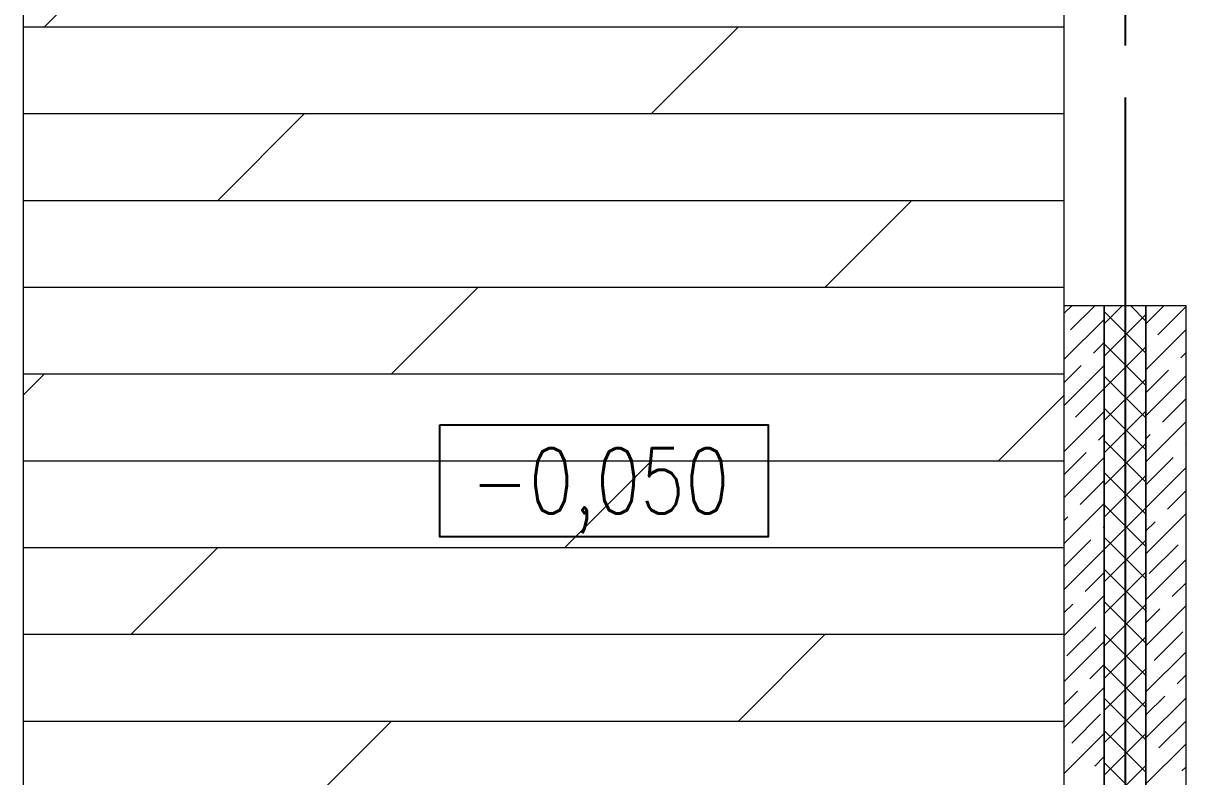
# Model space of a CAD drawing. Header units: millimetres. Extents: x 53645 to 137188, y 78097 to 135533.
# Drawn here: x 110102 to 113452, y 125449 to 127620 of the extents above; entities that cross this region are included whole.
import ezdxf

# ---------------------------------------------------------------- set-up
doc = ezdxf.new("R2010")
doc.units = ezdxf.units.MM
doc.linetypes.add('CONTI', pattern=[0])
doc.linetypes.add('GOST2.303 5', pattern=[24, 20, -1.5, 1, -1.5])
doc.layers.add('axis_dim', color=40, linetype='CONTI')
for name, color, linetype, lineweight in [('floor', 179, 'Continuous', 5), ('mark', 174, 'Continuous', 15), ('stair1', 7, 'Continuous', 15), ('Wall2', 5, 'Continuous', 5)]:
    doc.layers.add(name, color=color, linetype=linetype, lineweight=lineweight)
doc.styles.add('GOST 2.304', font='CS_Gost2304.shx', dxfattribs={"width": 0.8, "oblique": 15})

msp = doc.modelspace()

# ---------------------------------------------------------------- hatches: boundary and pattern name
at = {"layer": 'floor', "ltscale": 100}
h = msp.add_hatch(dxfattribs=at)
h.set_pattern_fill('DOLMIT', color=256, scale=1000)
h.set_pattern_definition([(0, (94912.83, 81359.35), (0, 250), []), (45, (94912.8, 81359.35), (-500, 500), [353.553, -707.107])])
h.paths.add_polyline_path([(113102.3, 132146.4), (110102.3, 132146.4), (110102.3, 127621.2), (110102.3, 122496.4), (113102.3, 122496.4)])

# ---------------------------------------------------------------- linework, layer by layer
at = {"layer": 'axis_dim', "linetype": 'GOST2.303 5', "lineweight": 25, "ltscale": 100}
msp.add_lwpolyline([(113277.3, 132206), (113277.3, 120177.4)], dxfattribs=at)
at = {"layer": 'mark', "linetype": 'Continuous', "lineweight": 25, "ltscale": 75}
msp.add_lwpolyline([(111302.7, 126462.9), (112249, 126462.9), (112249, 126140.4), (111302.7, 126140.4)], close=True, dxfattribs=at)
at = {"layer": 'stair1', "ltscale": 75}
msp.add_lwpolyline([(113102.3, 132146.4), (110102.3, 132146.4), (110102.3, 127621.2), (110102.3, 122496.4), (113102.3, 122496.4)], close=True, dxfattribs=at)
at = {"layer": 'Wall2', "ltscale": 100}
for points in [[(113102.3, 126784.3), (113124.6, 126806.6)], [(113102.3, 122646.4), (113102.3, 126806.6)], [(113102.3, 126806.6), (113217.3, 126806.6)], [(113120.5, 126736.2), (113190.9, 126806.6)], [(113217.3, 126806.6), (113217.3, 122761.4)], [(113217.3, 126753.5), (113270.4, 126806.6)], [(113217.3, 122761.4), (113217.3, 126806.6)], [(113217.3, 126806.6), (113337.3, 126806.6)], [(113337.3, 126762), (113292.8, 126806.6)], [(113337.3, 126806.6), (113337.3, 122881.4)], [(113337.3, 126754.1), (113389.7, 126806.6)], [(113337.3, 122881.4), (113337.3, 126806.6)], [(113337.3, 126806.6), (113452.3, 126806.6)], [(113371.7, 126722.3), (113452.3, 126802.8)], [(113452.3, 126806.6), (113452.3, 122996.4)], [(113102.3, 126651.7), (113217.3, 126766.7)], [(113337.3, 126669.2), (113217.3, 126789.2)], [(113217.3, 126660.6), (113337.3, 126780.6)], [(113337.3, 126621.5), (113452.3, 126736.5)], [(113186.8, 126669.9), (113217.3, 126700.4)], [(113337.3, 126576.4), (113217.3, 126696.4)], [(113217.3, 126567.8), (113337.3, 126687.8)], [(113438, 126656), (113452.3, 126670.3)], [(113102.3, 126519.1), (113217.3, 126634.1)], [(113102.3, 126585.4), (113151, 126634.1)], [(113337.3, 126483.6), (113217.3, 126603.6)], [(113337.3, 126555.3), (113402.2, 126620.2)], [(113337.3, 126489), (113452.3, 126604)], [(113134.4, 126485), (113217.3, 126567.8)], [(113217.3, 126475), (113337.3, 126595)], [(113385.7, 126471), (113452.3, 126537.7)], [(113102.3, 126386.5), (113217.3, 126501.5)], [(113337.3, 126390.8), (113217.3, 126510.8)], [(113217.3, 126382.2), (113337.3, 126502.2)], [(113337.3, 126356.4), (113452.3, 126471.4)], [(113200.7, 126418.7), (113217.3, 126435.3)], [(113337.3, 126422.7), (113349.9, 126435.2)], [(113337.3, 126298), (113217.3, 126418)], [(113217.3, 126289.4), (113337.3, 126409.4)], [(113452, 126404.7), (113452.3, 126405.1)], [(113102.3, 126320.3), (113164.9, 126382.9)], [(113102.3, 126254), (113217.3, 126369)], [(113337.3, 126290.1), (113416.2, 126368.9)], [(113337.3, 126223.8), (113452.3, 126338.8)], [(113148.3, 126233.7), (113217.3, 126302.7)], [(113337.3, 126205.2), (113217.3, 126325.2)], [(113217.3, 126196.6), (113337.3, 126316.6)], [(113399.6, 126219.8), (113452.3, 126272.5)], [(113102.3, 126121.4), (113217.3, 126236.4)], [(113337.3, 126112.4), (113217.3, 126232.4)], [(113102.3, 126187.7), (113112.5, 126197.9)], [(113217.3, 126103.8), (113337.3, 126223.8)], [(113337.3, 126091.2), (113452.3, 126206.2)], [(113214.6, 126167.4), (113217.3, 126170.1)], [(113337.3, 126157.5), (113363.8, 126184)], [(113102.3, 126055.1), (113178.8, 126131.6)], [(113337.3, 126019.6), (113217.3, 126139.6)], [(113217.3, 126011), (113337.3, 126131)], [(113102.3, 125988.8), (113217.3, 126103.8)], [(113347.2, 126034.8), (113430.1, 126117.7)], [(113337.3, 125958.6), (113452.3, 126073.6)], [(113162.3, 125982.5), (113217.3, 126037.5)], [(113337.3, 125926.7), (113217.3, 126046.7)], [(113217.3, 125918.2), (113337.3, 126038.2)], [(113413.5, 125968.5), (113452.3, 126007.3)], [(113102.3, 125856.2), (113217.3, 125971.2)], [(113102.3, 125922.5), (113126.5, 125946.7)], [(113337.3, 125833.9), (113217.3, 125953.9)], [(113217.3, 125825.4), (113337.3, 125945.4)], [(113337.3, 125826.1), (113452.3, 125941.1)], [(113337.3, 125892.3), (113377.7, 125932.7)], [(113109.9, 125797.5), (113192.8, 125880.4)], [(113337.3, 125741.1), (113217.3, 125861.1)], [(113361.1, 125783.6), (113444, 125866.5)], [(113102.3, 125723.6), (113217.3, 125838.6)], [(113217.3, 125732.6), (113337.3, 125852.6)], [(113337.3, 125693.5), (113452.3, 125808.5)], [(113176.2, 125731.2), (113217.3, 125772.3)], [(113337.3, 125648.3), (113217.3, 125768.3)], [(113217.3, 125639.8), (113337.3, 125759.8)], [(113427.4, 125717.3), (113452.3, 125742.2)], [(113102.3, 125591.1), (113217.3, 125706.1)], [(113102.3, 125657.3), (113140.4, 125695.4)], [(113337.3, 125555.5), (113217.3, 125675.5)], [(113217.3, 125547), (113337.3, 125667)], [(113337.3, 125627.2), (113391.6, 125681.5)], [(113337.3, 125560.9), (113452.3, 125675.9)], [(113123.8, 125546.3), (113206.7, 125629.1)], [(113375.1, 125532.3), (113452.3, 125609.6)], [(113102.3, 125458.5), (113217.3, 125573.5)], [(113337.3, 125462.7), (113217.3, 125582.7)], [(113217.3, 125454.1), (113337.3, 125574.1)], [(113337.3, 125428.3), (113452.3, 125543.3)], [(113190.1, 125480), (113217.3, 125507.2)], [(113337.3, 125494.6), (113339.3, 125496.6)], [(113337.3, 125369.9), (113217.3, 125489.9)], [(113217.3, 125361.3), (113337.3, 125481.3)], [(113441.3, 125466.1), (113452.3, 125477)]]:
    msp.add_lwpolyline(points, dxfattribs=at)

# ---------------------------------------------------------------- texts
at = {"layer": 'mark', "linetype": 'Continuous', "lineweight": 25, "ltscale": 75, "insert": (111391.7, 126395.4), "char_height": 187.5, "width": 940.362, "attachment_point": 1, "style": 'GOST 2.304'}
msp.add_mtext('\\Fsimplex.shx;\\W0.8000000000;\\Q0.2617993878;\\T1.0000000000;\\o\\l-0,050', dxfattribs=at)

doc.saveas('drawing.dxf')
